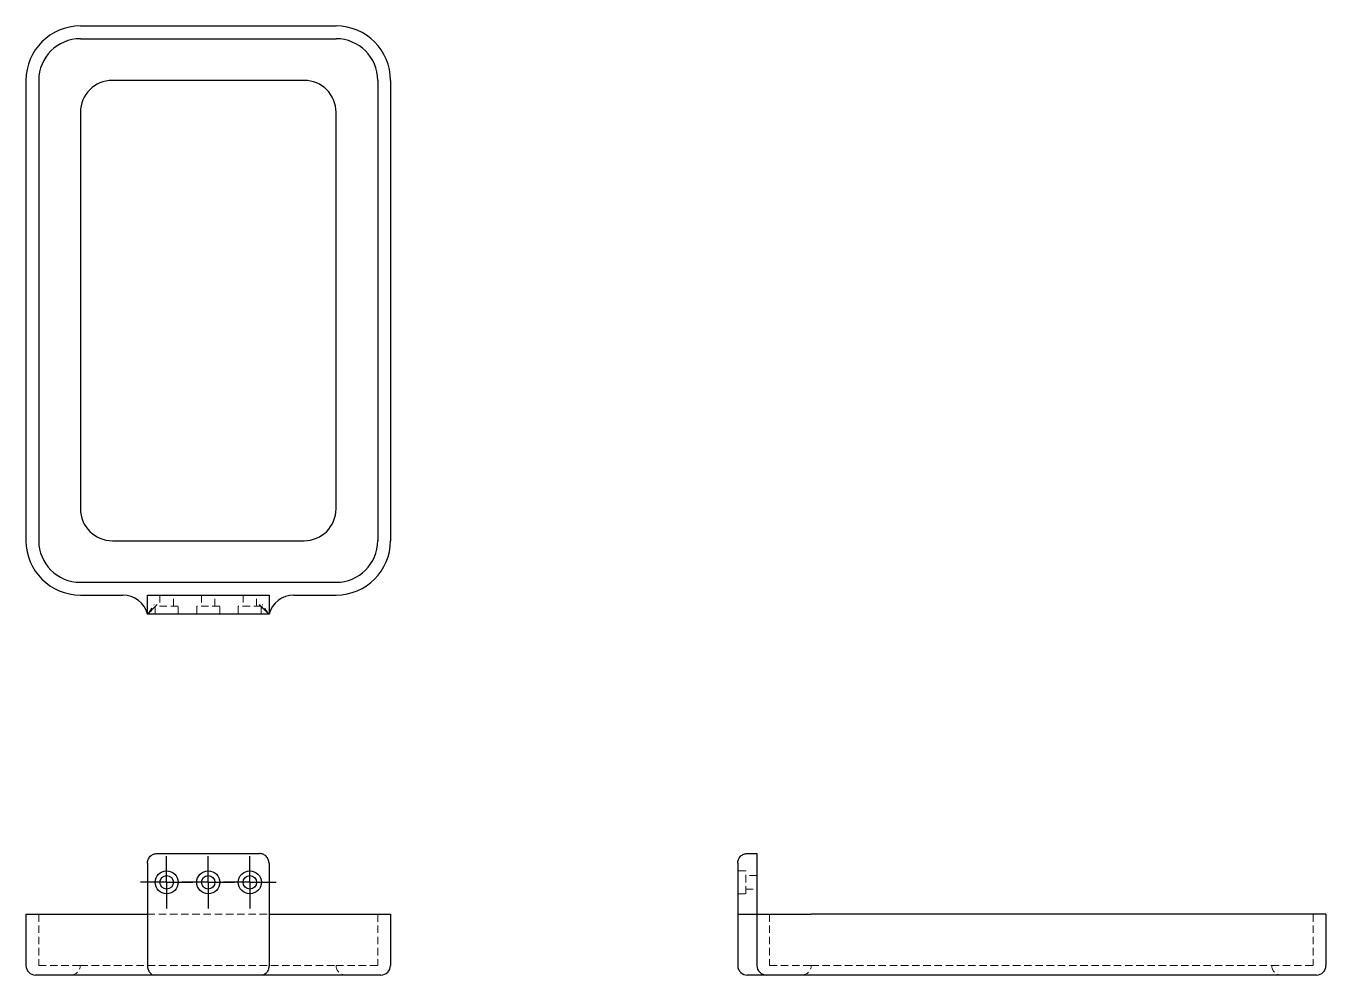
# Model space of a CAD drawing. Header units: millimetres. Extents: x 52 to 273, y 47 to 208.
import ezdxf

# ---------------------------------------------------------------- set-up
doc = ezdxf.new("R2010")
doc.units = ezdxf.units.MM
doc.linetypes.add('HIDDEN', pattern=[1.905, 1.27, -0.635])
doc.layers.add('10', color=7, linetype='Continuous')

# ---------------------------------------------------------------- blocks, each defined once
blk = doc.blocks.new('SW_CENTERMARKSYMBOL_0')
at = {"layer": '10', "color": 0}
for p, q in [((0, 2.5), (0, 4.46)), ((0, 0), (0, 2.5)), ((-2.5, 0), (-4.46, 0)), ((0, 0), (-2.5, 0)), ((0, 0), (0, -2.5)), ((0, 0), (2.5, 0)), ((2.5, 0), (4.46, 0)), ((0, -2.5), (0, -4.46))]:
    blk.add_line(p, q, dxfattribs=at)
blk = doc.blocks.new('SW_CENTERMARKSYMBOL_1')
at = {"layer": '10', "color": 0}
for p, q in [((0, 2.5), (0, 4.46)), ((0, 0), (0, 2.5)), ((-2.5, 0), (-4.46, 0)), ((0, 0), (-2.5, 0)), ((0, 0), (0, -2.5)), ((0, 0), (2.5, 0)), ((2.5, 0), (4.46, 0)), ((0, -2.5), (0, -4.46))]:
    blk.add_line(p, q, dxfattribs=at)
blk = doc.blocks.new('SW_CENTERMARKSYMBOL_2')
at = {"layer": '10', "color": 0}
for p, q in [((0, 2.5), (0, 4.46)), ((0, 0), (0, 2.5)), ((-2.5, 0), (-4.46, 0)), ((0, 0), (-2.5, 0)), ((0, 0), (0, -2.5)), ((0, 0), (2.5, 0)), ((2.5, 0), (4.46, 0)), ((0, -2.5), (0, -4.46))]:
    blk.add_line(p, q, dxfattribs=at)

msp = doc.modelspace()

# ---------------------------------------------------------------- linework, layer by layer
at = {"color": 7, "linetype": 'Continuous', "lineweight": 25}
for p, q in [((61.26, 208), (104.74, 208)), ((61.26, 205.83), (104.74, 205.83)), ((52.02, 198.76), (52.02, 120.5)), ((54.2, 198.76), (54.2, 120.5)), ((99.3, 198.76), (66.7, 198.76)), ((111.8, 198.76), (111.8, 120.5)), ((113.98, 198.76), (113.98, 120.5)), ((61.26, 193.33), (61.26, 125.93)), ((104.74, 125.93), (104.74, 193.33)), ((66.7, 120.5), (99.3, 120.5)), ((61.26, 113.43), (104.74, 113.43)), ((61.26, 111.26), (68.46, 111.26)), ((72.67, 108), (72.67, 111.26)), ((72.67, 111.26), (74.3, 111.26)), ((74.3, 111.26), (91.7, 111.26)), ((91.7, 111.26), (93.33, 111.26)), ((93.33, 111.26), (93.33, 108)), ((97.54, 111.26), (104.74, 111.26)), ((93.33, 108), (72.67, 108)), ((74.3, 67.33), (91.7, 67.33)), ((174.63, 67.33), (176.26, 67.33)), ((176.26, 67.33), (176.26, 65.7)), ((72.67, 65.7), (72.67, 57)), ((93.33, 65.7), (93.33, 57)), ((173, 65.7), (173, 57)), ((176.26, 65.7), (176.26, 57)), ((52.02, 57), (52.02, 48.3)), ((52.02, 57), (61.26, 57)), ((61.26, 57), (68.46, 57)), ((68.46, 57), (72.67, 57)), ((72.67, 57), (72.67, 48.3)), ((93.33, 57), (93.33, 48.3)), ((93.33, 57), (97.54, 57)), ((97.54, 57), (104.74, 57)), ((104.74, 57), (113.98, 57)), ((113.98, 57), (113.98, 48.3)), ((173, 57), (173, 48.3)), ((173, 57), (176.26, 57)), ((176.26, 57), (176.26, 48.3)), ((176.26, 57), (185.5, 57)), ((263.76, 57), (185.5, 57)), ((273, 57), (263.76, 57)), ((273, 57), (273, 48.3)), ((61.26, 46.67), (53.65, 46.67)), ((68.46, 46.67), (61.26, 46.67)), ((73.79, 46.67), (68.46, 46.67)), ((92.21, 46.67), (73.79, 46.67)), ((97.54, 46.67), (92.21, 46.67)), ((104.74, 46.67), (97.54, 46.67)), ((112.35, 46.67), (104.74, 46.67)), ((177.89, 46.67), (174.63, 46.67)), ((185.5, 46.67), (177.89, 46.67)), ((263.76, 46.67), (185.5, 46.67)), ((271.37, 46.67), (263.76, 46.67))]:
    msp.add_line(p, q, dxfattribs=at)
at = {"color": 7, "linetype": 'HIDDEN', "lineweight": 18}
for p, q in [((74.79, 111.26), (74.79, 109.36)), ((77.08, 109.36), (77.08, 111.26)), ((81.86, 111.26), (81.86, 109.36)), ((84.14, 109.36), (84.14, 111.26)), ((88.92, 111.26), (88.92, 109.36)), ((91.21, 109.36), (91.21, 111.26)), ((77.89, 109.36), (73.98, 109.36)), ((73.98, 109.36), (73.98, 108)), ((77.89, 108), (77.89, 109.36)), ((84.96, 109.36), (81.04, 109.36)), ((81.04, 109.36), (81.04, 108)), ((84.96, 108), (84.96, 109.36)), ((92.02, 109.36), (88.11, 109.36)), ((88.11, 109.36), (88.11, 108)), ((92.02, 108), (92.02, 109.36)), ((174.36, 64.39), (173, 64.39)), ((174.36, 62.43), (174.36, 64.39)), ((176.26, 63.58), (174.36, 63.58)), ((174.36, 60.48), (174.36, 62.43)), ((173, 60.48), (174.36, 60.48)), ((174.36, 61.29), (176.26, 61.29)), ((54.2, 57), (54.2, 48.3)), ((72.67, 57), (93.33, 57)), ((111.8, 57), (111.8, 48.3)), ((178.43, 57), (178.43, 48.3)), ((270.83, 57), (270.83, 48.3)), ((54.2, 48.3), (61.26, 48.3)), ((61.26, 48.3), (104.74, 48.3)), ((104.74, 48.3), (111.8, 48.3)), ((178.43, 48.3), (185.5, 48.3)), ((185.5, 48.3), (263.76, 48.3)), ((263.76, 48.3), (270.83, 48.3))]:
    msp.add_line(p, q, dxfattribs=at)
at = {"color": 7, "linetype": 'Continuous', "lineweight": 25}
for centre, radius in [((75.93, 62.43), 1.96), ((83, 62.43), 1.96), ((90.07, 62.43), 1.96), ((75.93, 62.43), 1.14), ((83, 62.43), 1.14), ((90.07, 62.43), 1.14)]:
    msp.add_circle(centre, radius, dxfattribs=at)
for centre, radius, start, end in [((61.26, 198.76), 9.24, 90, 180), ((104.74, 198.76), 9.24, 0, 90), ((61.26, 198.76), 7.07, 90, 180), ((104.74, 198.76), 7.07, 0, 90), ((66.7, 193.33), 5.43, 90, 180), ((99.3, 193.33), 5.43, 0, 90), ((66.7, 125.93), 5.43, 180, 270), ((99.3, 125.93), 5.43, 270, 0), ((61.26, 120.5), 9.24, 180, 270), ((61.26, 120.5), 7.07, 180, 270), ((104.74, 120.5), 9.24, 270, 0), ((104.74, 120.5), 7.07, 270, 0), ((68.46, 106.91), 4.35, 14.4775, 90), ((97.54, 106.91), 4.35, 90, 165.5225), ((53.65, 48.3), 1.63, 180, 270), ((112.35, 48.3), 1.63, 270, 0), ((177.89, 48.3), 1.63, 180, 270), ((271.37, 48.3), 1.63, 270, 0)]:
    msp.add_arc(centre, radius, start, end, dxfattribs=at)
at = {"color": 7, "linetype": 'HIDDEN', "lineweight": 18}
for centre, start, end in [((59.63, 48.3), 270, 0), ((106.37, 48.3), 180, 270), ((183.87, 48.3), 270, 0), ((265.39, 48.3), 180, 270)]:
    msp.add_arc(centre, 1.63, start, end, dxfattribs=at)
at = {"color": 7, "linetype": 'Continuous', "lineweight": 25}
for points, knots in [([(72.67, 108), (72.67, 108), (72.71, 108.04), (72.87, 108.19), (72.99, 108.32), (73.31, 108.64), (73.5, 108.83), (73.9, 109.23), (74.11, 109.44), (74.3, 109.63)], [0, 0, 0, 0, 0.25, 0.25, 0.5, 0.5, 0.75, 0.75, 1, 1, 1, 1]), ([(93.33, 108), (93.33, 108), (93.29, 108.04), (93.13, 108.19), (93.01, 108.32), (92.69, 108.64), (92.5, 108.83), (92.1, 109.23), (91.89, 109.44), (91.7, 109.63)], [0, 0, 0, 0, 0.25, 0.25, 0.5, 0.5, 0.75, 0.75, 1, 1, 1, 1]), ([(72.67, 65.7), (72.67, 65.89), (72.71, 66.1), (72.87, 66.5), (72.99, 66.69), (73.31, 67.01), (73.5, 67.13), (73.9, 67.29), (74.11, 67.33), (74.3, 67.33)], [0, 0, 0, 0, 0.25, 0.25, 0.5, 0.5, 0.75, 0.75, 1, 1, 1, 1]), ([(93.33, 65.7), (93.33, 65.89), (93.29, 66.1), (93.13, 66.5), (93.01, 66.69), (92.69, 67.01), (92.5, 67.13), (92.1, 67.29), (91.89, 67.33), (91.7, 67.33)], [0, 0, 0, 0, 0.25, 0.25, 0.5, 0.5, 0.75, 0.75, 1, 1, 1, 1]), ([(173, 65.7), (173, 65.89), (173.04, 66.1), (173.19, 66.5), (173.32, 66.69), (173.64, 67.01), (173.83, 67.13), (174.23, 67.29), (174.44, 67.33), (174.63, 67.33)], [0, 0, 0, 0, 0.25, 0.25, 0.5, 0.5, 0.75, 0.75, 1, 1, 1, 1]), ([(72.67, 48.3), (72.67, 48.19), (72.68, 48.07), (72.72, 47.84), (72.75, 47.73), (72.82, 47.53), (72.86, 47.43), (72.96, 47.26), (73.01, 47.18), (73.28, 46.82), (73.54, 46.67), (73.79, 46.67)], [0, 0, 0, 0, 0.125, 0.125, 0.25, 0.25, 0.375, 0.375, 0.5, 0.5, 1, 1, 1, 1]), ([(93.33, 48.3), (93.33, 48.19), (93.32, 48.07), (93.28, 47.84), (93.25, 47.73), (93.18, 47.53), (93.14, 47.43), (93.04, 47.26), (92.99, 47.18), (92.72, 46.82), (92.46, 46.67), (92.21, 46.67)], [0, 0, 0, 0, 0.125, 0.125, 0.25, 0.25, 0.375, 0.375, 0.5, 0.5, 1, 1, 1, 1]), ([(173, 48.3), (173, 48.19), (173.01, 48.07), (173.06, 47.84), (173.1, 47.73), (173.19, 47.53), (173.25, 47.43), (173.38, 47.26), (173.45, 47.18), (173.84, 46.82), (174.23, 46.67), (174.63, 46.67)], [0, 0, 0, 0, 0.125, 0.125, 0.25, 0.25, 0.375, 0.375, 0.5, 0.5, 1, 1, 1, 1])]:
    msp.add_open_spline(points, degree=3, knots=knots, dxfattribs=at)
at = {"color": 7, "linetype": 'HIDDEN', "lineweight": 18}
for points in [[(72.67, 108), (72.67, 108), (72.68, 108.01), (72.72, 108.06), (72.75, 108.1), (72.82, 108.19), (72.86, 108.25), (72.96, 108.38), (73.01, 108.45), (73.28, 108.84), (73.54, 109.23), (73.79, 109.63)], [(93.33, 108), (93.33, 108), (93.32, 108.01), (93.28, 108.06), (93.25, 108.1), (93.18, 108.19), (93.14, 108.25), (93.04, 108.38), (92.99, 108.45), (92.72, 108.84), (92.46, 109.23), (92.21, 109.63)]]:
    msp.add_open_spline(points, degree=3, knots=[0, 0, 0, 0, 0.125, 0.125, 0.25, 0.25, 0.375, 0.375, 0.5, 0.5, 1, 1, 1, 1], dxfattribs=at)

# ---------------------------------------------------------------- block references
at = {"layer": '10'}
for name, p in [('SW_CENTERMARKSYMBOL_0', (75.93, 62.43)), ('SW_CENTERMARKSYMBOL_2', (83, 62.43)), ('SW_CENTERMARKSYMBOL_1', (90.07, 62.43))]:
    msp.add_blockref(name, p, dxfattribs=at)

doc.saveas('drawing.dxf')
